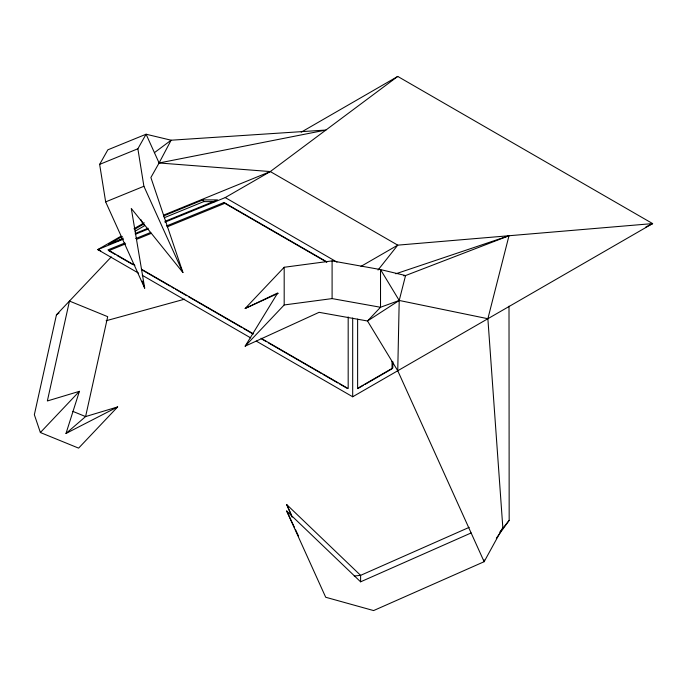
<?xml version="1.0" encoding="UTF-8"?>
<svg xmlns="http://www.w3.org/2000/svg" width="687" height="687" viewBox="0 0 687 687"><rect width="100%" height="100%" fill="white"/><g stroke="black" fill="none" stroke-linecap="round" stroke-linejoin="round"><path stroke-width="1.03" d="M484.137 559.862L484.137 561.708L397.747 370.757L399.216 300.459L405.553 275.556L508.998 235.735L487.873 318.725L502.832 527.659L484.137 561.708L373.608 610.571L325.698 597.252L286.677 510.999L360.606 581.82L471.127 532.957M111.294 256.904L56.454 314.792L34.35 414.708L40.378 432.527L78.61 448.13L117.64 406.936L85.592 416.58L65.995 433.463L79.4 391.324L47.36 400.968L69.464 301.061L107.696 316.673L85.592 416.58L72.848 411.376M301.164 132.187L397.747 76.429L652.65 223.593L397.747 245.147L270.3 171.561L159.092 162.974L171.115 140.208L325.921 130.041L159.092 162.974L150.882 177.529L182.922 272.533L131.286 208.462L144.691 288.145L105.661 201.884L99.641 164.382L107.842 149.826L146.082 134.223L171.115 140.208L154.42 152.66M99.641 164.382L137.872 148.77L146.082 134.223L159.092 162.974M487.873 318.725L399.216 300.459L367.511 320.992L319.086 312.327L245.165 346.154L277.685 292.98L245.165 308.463L284.186 267.269L332.096 260.905L380.521 269.57L405.553 275.556L403.467 275.736M499.913 531.97L509.17 520.36L509.007 306.162M496.349 538.23L509.17 520.36M378.03 270.034L397.747 245.147L360.967 266.384M141.376 225.138L142.844 223.593L140.972 219.763M40.378 432.527L79.4 391.324M245.165 346.154L284.186 304.959L332.096 298.596L380.521 307.261L399.216 300.459L380.521 269.57L380.521 307.261L367.511 320.992L397.747 370.757M164.966 222.184L225.233 197.573L270.3 171.561L397.747 76.429M56.454 314.792L59.048 313.006M121.006 236.208L97.786 249.604L138.568 273.151M134.008 228.694L144.218 222.803M122.312 236.414L108.417 244.435L122.295 238.767M134.351 229.458L143.617 224.108L144.399 225.834L135.133 231.184M118.456 240.811L123.093 238.14M357.764 388.602L363.32 385.39M365.175 384.325L392.037 368.807L392.037 361.371M256.285 341.121L352.689 396.777L652.65 223.593L645.917 226.908M65.995 433.463L117.64 406.936M245.165 308.463L278.235 293.332M469.178 527.358L360.606 575.354L354.234 576.015M105.661 201.884L143.901 186.28L137.872 148.77M163.592 215.125L270.3 171.561M163.42 216.027L202.914 199.9L217.496 199.9L164.94 221.36M164.202 217.753L203.695 201.626L215.151 201.626M135.193 233.503L148.083 228.239M123.471 239.119L97.786 249.604L100.749 250.815M135.33 234.284L148.177 229.037M124.854 243L107.988 249.879L134.884 265.405M135.768 238.544L150.642 232.472M166.512 225.989L224.039 202.502L326.875 261.876M125.635 243.825L108.769 250.703L115.261 254.456M136.541 239.368L151.423 233.297M167.293 226.813L224.821 203.326L326.729 262.159M395.806 273.795L508.998 235.735M106.133 320.743L184.597 299.18M225.233 197.573L336.991 262.091M141.376 269.158L253.589 333.942M261.008 338.227L348.18 388.559L348.18 316.93M117.116 255.521L132.883 264.624M142.157 269.982L169.981 286.041M171.836 287.114L173.691 288.188M175.546 289.253L186.675 295.685M188.53 296.75L241.386 327.27M243.241 328.343L252.515 333.693M261.79 339.052L266.427 341.731M268.282 342.796L321.138 373.316M322.993 374.389L337.832 382.951M339.687 384.024L347.107 388.31M142.278 275.298L250.729 337.91M292.164 517.208L286.677 504.533L360.606 575.354L360.606 581.82M224.039 202.502L224.821 203.326M286.677 510.999L294.465 527.436M295.376 529.368L298.587 536.135M202.914 199.9L203.695 201.626M143.901 186.28L182.922 272.533M286.677 504.533L291.494 515.19M142.303 281.069L144.691 288.145M392.818 361.611L392.818 367.983L357.618 388.31L357.618 319.12M352.689 317.995L352.689 396.777M332.096 260.905L332.096 298.596M284.186 267.269L284.186 304.959"/></g></svg>
